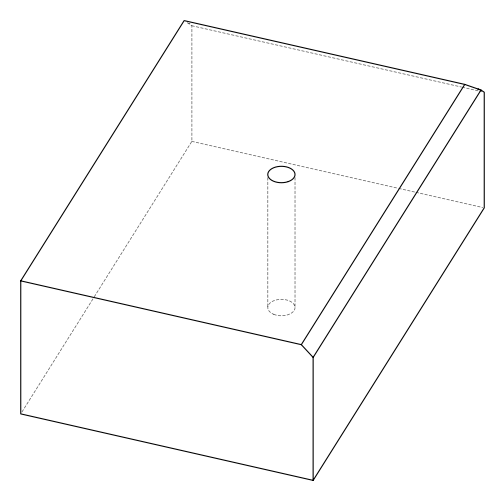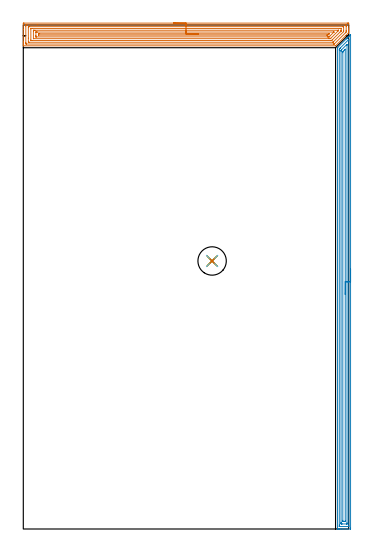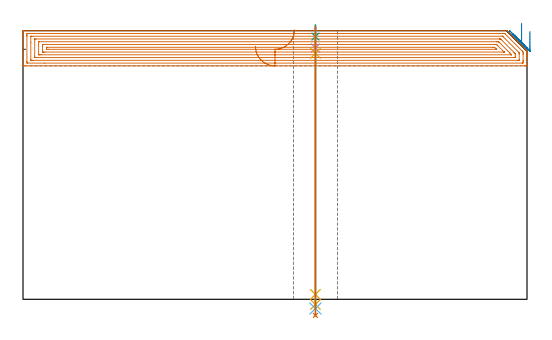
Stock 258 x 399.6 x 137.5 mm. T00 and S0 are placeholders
(PLAN: 7 operations, 5 tool changes, 29 min)
(1 AREA_MILL | FG_CHAMFER_SURFACE | UGT0205_001 | 14.53 min | 41793 mm3)
(2 AREA_MILL_1 | FG_CHAMFER_SURFACE_1 | UGT0205_001 | 12.62 min | 20823 mm3)
(3 SPOT_DRILL | STEP1HOLE | NXT0321_9005460120000 | 0.05 min | 186 mm3)
(4 DRILL_BLIND_HOLE_INTO_CENTER | STEP1HOLE | NXT0301_030 | 0.04 min | 160 mm3)
(5 GUN_DRILL_THROUGH_HOLE | STEP1HOLE | UGT0307_001 | 0.61 min | 2491 mm3)
(6 SPADE_DRILL_TO_ENLARGE_THROUGH_HOLE | STEP1HOLE | UGT0306_005 | 0.58 min | 19804 mm3)
(7 DRILL_TO_ENLARGE_THROUGH_HOLE | STEP1HOLE | UGT0301_054 | 0.59 min | 31968 mm3)
(TOOL UGT0205_001 | Chamfer Mill 20 x 3 x 45 deg. | D20 FL50 Z2)
(TOOL NXT0321_9005460120000 | NC Spot Drill, 142deg, 12mm, Carbide, Uncoated | D12 PA142 FL30 Z2)
(TOOL NXT0301_030 | Carbide Drill 5.9mm [860.1-0590-018A1-MM 2214] | D5.9 PA140 FL28 Z2)
(TOOL UGT0307_001 | Gun Drill 5 mm | D5 PA130 FL24 Z1)
(TOOL UGT0306_005 | Spade Drill 14.5mm | D14.5 PA132 FL10 Z2)
(TOOL UGT0301_054 | Twist Drill 22.5 mm | D22.5 PA118 FL155 Z2)
(OP 1 AREA_MILL)
G17 G21 G94 G90
T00 M6
G54
G17 G0 G90 X119. Y401.1 S1061 M3
G43 Z147.5 H0
Z129.5
G94 G1 X119.038 Z128.628 F250.
X119.152 Z127.764
X119.341 Z126.912
X119.603 Z126.08
X119.937 Z125.274
X120.34 Z124.5
X120.808 Z123.764
X121.34 Z123.072
X121.929 Z122.429
X122.572 Z121.84
X123.264 Z121.308
X124. Z120.84
X124.774 Z120.437
X125.58 Z120.103
X126.412 Z119.841
X127.264 Z119.652
X128.128 Z119.538
X129. Z119.5
X256.848
X257.405 Y401.099 Z119.501
X257.956 Y401.094 Z119.504
X257.992 Y401.091 Z119.506
X258. Y400.544 Z120.052
Y396.989 Z123.605
Y396.397 Z124.2
Y396.1 Z124.496
Y395.508 Z125.088
Y395.211 Z125.384
Y394.617 Z125.982
Y394.027 Z126.572
X257.99 Y393.494 Z127.104
X257.932 Y393.433 Z127.166
X257.851 Y393.35 Z127.248
X247.601 Y383.101 Z137.499
X247.596 Y383.1 Z137.5
X0.149
X0.009 Y383.103 Z137.488
X0. Y383.137 Z137.454
Y383.471 Z137.128
Y383.95 Z136.649
Y384.544 Z136.051
Y385.73 Z134.866
Y386.322 Z134.272
Y395.952 Z124.645
Y400.249 Z120.348
X0.002 Y400.544 Z120.053
X0.008 Y401.091 Z119.506
X0.044 Y401.094 Z119.504
X0.595 Y401.1 Z119.5
X129.
Y399.686 Z120.914
X255.592 Y399.685 Z120.915
X255.622 Y399.684 Z120.916
X255.99 Y399.656 Z120.944
X255.998 Y399.28 Z121.32
X256. Y398.767 Z121.833
Y398.39 Z122.21
Y395.211 Z125.389
Y394.834 Z125.766
X255.996 Y394.322 Z126.278
X255.992 Y393.953 Z126.647
X255.622 Y393.572 Z127.028
X255.553 Y393.502 Z127.098
X246.705 Y384.655 Z135.945
X246.648 Y384.601 Z135.999
X246.583 Y384.544 Z136.056
X245.842 Y384.515 Z136.085
X245.813
X2.408
X2.378 Y384.516 Z136.084
X2.01 Y384.544 Z136.056
X2.002 Y384.919 Z135.681
X2. Y385.433 Z135.167
Y385.81 Z134.79
Y398.767 Z121.833
X2.001 Y399.142 Z121.458
X2.01 Y399.656 Z120.944
X2.35 Y399.684 Z120.916
X2.378 Y399.685 Z120.915
X11.1 Y399.686 Z120.914
X129.
Y398.272 Z122.329
X253.444 Y398.271
X253.838 Y398.269 Z122.331
X253.969 Y398.266 Z122.334
X253.984 Y398.265 Z122.335
X253.99 Y398.232 Z122.368
X253.995 Y398.146 Z122.454
X253.999 Y398.039 Z122.561
X254. Y395.05 Z125.55
X253.997 Y394.686 Z125.914
X253.993 Y394.504 Z126.096
X253.99 Y394.415 Z126.185
X253.916 Y394.322 Z126.278
X253.88 Y394.281 Z126.319
X253.838 Y394.238 Z126.362
X245.813 Y386.212 Z134.388
X245.547 Y385.956 Z134.644
X245.526 Y385.938 Z134.662
X245.501 Y385.935 Z134.665
X245.44 Y385.931 Z134.669
X245.316 Y385.929 Z134.671
X4.556
X4.162 Y385.931 Z134.669
X4.031 Y385.934 Z134.666
X4.016 Y385.935 Z134.665
X4.01 Y385.968 Z134.632
X4.005 Y386.054 Z134.546
X4.001 Y386.161 Z134.439
X4. Y389.15 Z131.45
X4.001 Y397.878 Z122.722
X4.002 Y398.037 Z122.563
X4.01 Y398.2 Z122.4
X4.022 Y398.265 Z122.335
X4.064 Y398.267 Z122.333
X4.162 Y398.269 Z122.331
X4.659 Y398.271 Z122.329
X5.053
X129. Y398.272
Y396.857 Z123.743
X251.295
X251.944 Y396.853 Z123.747
X251.979 Y396.851 Z123.749
X251.99 Y396.847 Z123.753
X251.993 Y396.827 Z123.773
X251.997 Y396.731 Z123.869
X251.999 Y396.539 Z124.061
X252. Y395.211 Z125.389
X251.996 Y395.003 Z125.597
X251.992 Y394.899 Z125.701
X251.988 Y394.849 Z125.751
X251.957 Y394.815 Z125.785
X251.762 Y394.614 Z125.986
X251.473 Y394.322 Z126.278
X251.319 Y394.167 Z126.433
X244.921 Y387.77 Z132.83
X244.64 Y387.492 Z133.108
X244.549 Y387.405 Z133.195
X244.495 Y387.356 Z133.244
X244.409 Y387.35 Z133.25
X244.03 Y387.344 Z133.256
X243.897 Y387.343 Z133.257
X6.705
X6.056 Y387.347 Z133.253
X6.021 Y387.349 Z133.251
X6.01 Y387.353 Z133.247
X6.007 Y387.373 Z133.227
X6.003 Y387.468 Z133.132
X6.001 Y387.661 Z132.939
Y396.517 Z124.083
X6.003 Y396.726 Z123.874
X6.008 Y396.829 Z123.771
X6.01 Y396.85 Z123.75
X6.028 Y396.852 Z123.748
X6.08 Y396.855 Z123.745
X6.837 Y396.857 Z123.743
X6.969
X129.
Y395.443 Z125.157
X249.768
X249.892 Y395.442 Z125.158
X249.974 Y395.439 Z125.161
X249.991 Y395.436 Z125.164
X249.994 Y395.433 Z125.167
X249.996 Y395.417 Z125.183
X249.99 Y395.302 Z125.298
X249.905 Y395.211 Z125.389
X249.646 Y394.946 Z125.654
X249.38 Y394.678 Z125.922
X249.202 Y394.5 Z126.1
X243.859 Y389.158 Z131.442
X243.687 Y388.989 Z131.611
X243.499 Y388.809 Z131.791
X243.443 Y388.764 Z131.836
X243.366 Y388.761 Z131.839
X243.138 Y388.759 Z131.841
X242.479 Y388.757 Z131.843
X242.246
X8.232
X8.108 Y388.758 Z131.842
X8.026 Y388.761 Z131.839
X8.009 Y388.764 Z131.836
X8.006 Y388.767 Z131.833
X8.003 Y388.783 Z131.817
X8.001 Y388.989 Z131.611
X8. Y394.94 Z125.66
X8.003 Y395.211 Z125.389
X8.007 Y395.365 Z125.235
X8.01 Y395.436 Z125.164
X8.155 Y395.439 Z125.161
X8.389 Y395.442 Z125.158
X8.62 Y395.443 Z125.157
X9.279
X129.
Y394.029 Z126.571
X245.813
X246.108 Y394.028 Z126.572
X246.222 Y394.025 Z126.575
X246.254 Y394.023 Z126.577
X246.261 Y394.021 Z126.579
X246.254 Y394.01 Z126.59
X246.222 Y393.972 Z126.628
X246.194 Y393.942 Z126.658
X246.013 Y393.761 Z126.839
X243.078 Y390.826 Z129.774
X242.633 Y390.381 Z130.219
X242.502 Y390.253 Z130.347
X242.453 Y390.208 Z130.392
X242.425 Y390.184 Z130.416
X242.394 Y390.178 Z130.422
X242.246 Y390.175 Z130.425
X241.951 Y390.172 Z130.428
X241.354 Y390.171 Z130.429
X241.06
X10.404 Y390.172 Z130.428
X10.107 Y390.173 Z130.427
X10.04 Y390.176 Z130.424
X10.013 Y390.178 Z130.422
X10.01 Y390.192 Z130.408
X10.003 Y390.277 Z130.323
X10.001 Y390.767 Z129.833
X10. Y391.169 Z129.431
X10.002 Y393.834 Z126.766
X10.007 Y393.97 Z126.63
X10.01 Y394.014 Z126.586
X10.033 Y394.022 Z126.578
X10.105 Y394.024 Z126.576
X10.404 Y394.027 Z126.573
X10.698 Y394.029 Z126.571
X11.295
X129.
Y392.615 Z127.985
X242.317 Y392.614 Z127.986
X242.363 Y392.612 Z127.988
X242.397 Y392.609 Z127.991
X242.399 Y392.608 Z127.992
X242.392 Y392.597 Z128.003
X242.346 Y392.544 Z128.056
X241.851 Y392.049 Z128.551
X241.455 Y391.656 Z128.944
X241.403 Y391.608 Z128.992
X241.384 Y391.593 Z129.007
X240.463 Y391.585 Z129.015
X12.257 Y391.586 Z129.014
X12.187 Y391.588 Z129.012
X12.117 Y391.591 Z129.009
X12.01 Y391.6 Z129.
X12.007 Y391.656 Z128.944
X12.002 Y391.84 Z128.76
X12.004 Y392.544 Z128.056
X12.007 Y392.59 Z128.01
X12.01 Y392.607 Z127.993
X12.047 Y392.61 Z127.99
X12.118 Y392.613 Z127.987
X12.187 Y392.614 Z127.986
X13.008 Y392.615 Z127.985
X129.
X129.872 Z128.023
X130.736 Z128.137
X131.588 Z128.326
X132.42 Z128.588
X133.226 Z128.922
X134. Z129.325
X134.736 Z129.794
X135.428 Z130.325
X136.071 Z130.914
X136.66 Z131.557
X137.192 Z132.25
X137.66 Z132.985
X138.063 Z133.759
X138.397 Z134.565
X138.659 Z135.397
X138.848 Z136.249
X138.962 Z137.114
X139. Z137.985
G0 Z147.5
M5
M2
(OP 2 AREA_MILL_1)
G17 G21 G94 G90
T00 M6
G54
G17 G0 G90 X259.5 Y206. S1061 M3
G43 Z147.5 H0
Z137.1
G94 G1 Y205.962 Z136.228 F250.
Y205.848 Z135.364
Y205.659 Z134.512
Y205.397 Z133.68
Y205.063 Z132.874
Y204.66 Z132.1
Y204.192 Z131.364
Y203.66 Z130.672
Y203.071 Z130.029
Y202.428 Z129.44
Y201.736 Z128.909
Y201. Z128.44
Y200.226 Z128.037
Y199.42 Z127.703
Y198.588 Z127.441
Y197.736 Z127.252
Y196.872 Z127.138
Y196. Z127.1
Y0.629
X259.494 Y0.117 Z127.104
X259.492 Y0.01 Z127.106
X259.38 Y0. Z127.218
X252.109 Z134.485
X250.713 Z135.883
X250.356 Z136.238
X249.41 Z137.19
X249.254 Y0.001 Z137.338
X249.218 Y0.002 Z137.374
X249.102 Y0.01 Z137.488
X249.1 Y0.182 Z137.5
Y381.535
X249.105 Y381.594 Z137.49
X249.137 Y381.635 Z137.46
X249.467 Y381.967 Z137.133
X256.053 Y388.555 Z130.543
X256.187 Y388.688 Z130.411
X256.353 Y388.854 Z130.245
X256.491 Y388.993 Z130.105
X256.634 Y389.135 Z129.963
X256.783 Y389.284 Z129.815
X256.929 Y389.431 Z129.666
X257.409 Y389.909 Z129.191
X257.678 Y390.179 Z128.921
X257.805 Y390.307 Z128.791
X258.157 Y390.657 Z128.442
X258.341 Y390.841 Z128.259
X258.572 Y391.073 Z128.026
X258.682 Y391.184 Z127.914
X259.12 Y391.62 Z127.479
X259.272 Y391.772 Z127.327
X259.346 Y391.846 Z127.253
X259.47 Y391.967 Z127.128
X259.494 Y391.983 Z127.103
X259.499 Y391.967 Z127.099
X259.5 Y196. Z127.1
X258.086 Z128.514
X258.085 Y2.579 Z128.515
X258.084 Y2.417 Z128.516
X258.08 Y2.052 Z128.52
X258.079 Y2.015 Z128.521
X258.021 Y2.01 Z128.579
X257.913 Y2.004 Z128.687
X257.776 Y2.001 Z128.824
X250.765 Z135.835
X250.58 Y2.006 Z136.02
X250.546 Y2.01 Z136.054
X250.521 Y2.017 Z136.079
X250.52 Y2.059 Z136.08
X250.516 Y2.255 Z136.084
X250.515 Y2.417 Z136.085
X250.514 Y3.151 Z136.086
X250.515 Y379.747 Z136.085
X250.519 Y380.475 Z136.081
X250.521 Y380.555 Z136.079
X250.598 Y380.641 Z136.002
X250.916 Y380.964 Z135.684
X251.233 Y381.283 Z135.367
X251.357 Y381.408 Z135.243
X257.744 Y387.794 Z128.856
X257.851 Y387.899 Z128.749
X258. Y388.043 Z128.6
X258.072 Y388.111 Z128.528
X258.08 Y387.961 Z128.52
X258.084 Y387.794 Z128.516
X258.085 Y387.622 Z128.515
X258.086 Y387.061 Z128.514
Y196.
X256.671 Z129.929
Y4.916
X256.668 Y4.206 Z129.932
X256.665 Y4.028 Z129.935
X256.662 Y4.009 Z129.938
X256.642 Y4.006 Z129.958
X256.592 Y4.003 Z130.008
X256.491 Y4.001 Z130.109
X252.985 Y4. Z133.615
X252.307 Y4.004 Z134.293
X252.109 Y4.01 Z134.491
X251.935 Y4.031 Z134.665
X251.932 Y4.206 Z134.668
X251.93 Y4.389 Z134.67
X251.929 Y5.1 Z134.671
X251.928 Y5.284 Z134.672
X251.929 Y378.853 Z134.671
X251.931 Y379.035 Z134.669
X251.936 Y379.221 Z134.664
X251.947 Y379.536 Z134.653
X252.146 Y379.747 Z134.454
X256.553 Y384.154 Z130.047
X256.619 Y384.218 Z129.981
X256.643 Y384.233 Z129.957
X256.665 Y384.246 Z129.935
X256.667 Y384.218 Z129.933
X256.67 Y384.103 Z129.93
X256.671 Y384.034 Z129.929
X256.672 Y383.324 Z129.928
X256.671 Y196. Z129.929
X255.257 Z131.343
Y6.359
X255.254 Y6.182 Z131.346
X255.25 Y6.042 Z131.35
X255.248 Y6.009 Z131.352
X255.227 Y6.007 Z131.373
X255.173 Y6.004 Z131.427
X254.738 Y6. Z131.862
X253.862 Z132.738
X253.428 Y6.004 Z133.172
X253.374 Y6.007 Z133.226
X253.352 Y6.01 Z133.248
X253.349 Y6.023 Z133.251
X253.345 Y6.088 Z133.255
X253.344 Y6.15 Z133.256
X253.343 Y6.524 Z133.257
Y6.888
Y377.593
X253.345 Y377.959 Z133.255
X253.349 Y378.482 Z133.251
X253.703 Y378.853 Z132.897
X254.738 Y379.89 Z131.862
X255.111 Y380.26 Z131.489
X255.183 Y380.329 Z131.417
X255.23 Y380.369 Z131.37
X255.251 Y380.384 Z131.349
X255.253 Y380.344 Z131.347
X255.255 Y380.264 Z131.345
X255.257 Y380.112 Z131.343
Y196.
Y195.128 Z131.381
Y194.263 Z131.495
Y193.412 Z131.683
Y192.58 Z131.946
Y191.774 Z132.28
Y191. Z132.682
Y190.264 Z133.151
Y189.572 Z133.682
Y188.929 Z134.272
Y188.34 Z134.915
Y187.808 Z135.607
Y187.34 Z136.343
Y186.937 Z137.117
Y186.603 Z137.922
Y186.341 Z138.755
Y186.152 Z139.606
Y186.038 Z140.471
Y186. Z141.343
G0 Z147.5
M5
M2
(OP 3 SPOT_DRILL)
G17 G21 G94 G90
T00 M6
G54
G17 G0 G90 X149.7 Y212.5 S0 M3
G43 Z147.5 H0
G94 G81 G98 Z134.5 F250. R140.5
G80
M5
M2
(OP 4 DRILL_BLIND_HOLE_INTO_CENTER)
G17 G21 G94 G90
T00 M6
G54
G17 G0 G90 X149.7 Y212.5 S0 M3
G43 Z147.5 H1
G94 G81 G98 Z128.65 F250. R139.5
G80
M5
M2
(OP 5 GUN_DRILL_THROUGH_HOLE)
G17 G21 G94 G90
T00 M6
G54
G17 G0 G90 X149.7 Y212.5 M8
G43 Z147.5 H0
Z134.96
S716 M3
G94 G1 Z125.894 F125. M26
G4 X.084
Z2.5 F250.
G4 X.084
Z-2.666 F125.
G4 X.084
M5
M9
G0 Z134.96
Z147.5
M2
(OP 6 SPADE_DRILL_TO_ENLARGE_THROUGH_HOLE)
G17 G21 G94 G90
T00 M6
G54
G17 G0 G90 X149.7 Y212.5 S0 M3
G43 Z147.5 H0
G94 G73 G98 Z-4.728 F250. Q14.223 R139.5
G80
M5
M2
(OP 7 DRILL_TO_ENLARGE_THROUGH_HOLE)
G17 G21 G94 G90
T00 M6
G54
G17 G0 G90 X149.7 Y212.5 S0 M3
G43 Z147.5 H0
G94 G73 G98 Z-8.26 F250. Q20.823 R139.5
G80
M5
M2
